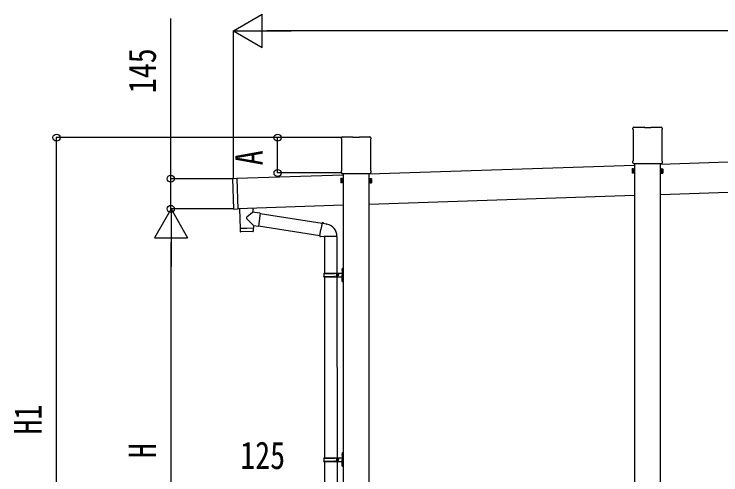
# Model space of a CAD drawing. Units: millimetres, scale not verified. Extents: x -16820 to 16820, y -11880 to 11880.
# Drawn here: x -8830 to -5435, y -1962 to 253 of the extents above; entities that cross this region are included whole.
import ezdxf
from ezdxf.enums import TextEntityAlignment as Align

# ---------------------------------------------------------------- set-up
doc = ezdxf.new("R2010")
doc.units = ezdxf.units.MM
doc.header["$LTSCALE"] = 50
for name, color, linetype in [('0-5_YKK_13', 4, 'Continuous'), ('0-6_YKK_A1', 4, 'Continuous'), ('0-7_YKK_D', 6, 'Continuous')]:
    doc.layers.add(name, color=color, linetype=linetype)
doc.styles.add('ＭＳ ゴシック', font='')
doc.styles.get('ＭＳ ゴシック').set_extended_font_data('MS Gothic')

msp = doc.modelspace()

# ---------------------------------------------------------------- linework, layer by layer
at = {"layer": '0-5_YKK_13'}
for p, q in [((-5857.62, -300.1), (-5857.62, -295.15)), ((-5855.83, -303.56), (-5855.83, -303.56)), ((-5855.62, -303.97), (-5855.62, -303.97)), ((-5855.62, -450.72), (-5855.62, -303.97)), ((-5853.37, -290.9), (-5803.37, -290.9)), ((-5802.87, -293.9), (-5802.87, -291.4)), ((-5771.87, -293.9), (-5802.87, -293.9)), ((-5771.87, -291.4), (-5771.87, -293.9)), ((-5771.37, -290.9), (-5721.37, -290.9)), ((-5719.12, -303.97), (-5719.12, -303.97)), ((-5719.12, -303.97), (-5719.12, -450.72)), ((-5718.91, -303.56), (-5718.91, -303.56)), ((-5717.12, -295.15), (-5717.12, -300.1)), ((-7253.37, -337.52), (-7203.37, -337.52)), ((-7202.87, -340.52), (-7202.87, -338.02)), ((-7171.87, -338.02), (-7171.87, -340.52)), ((-7171.37, -337.52), (-7121.37, -337.52)), ((-7257.62, -346.72), (-7257.62, -341.77)), ((-7255.83, -350.19), (-7255.83, -350.19)), ((-7255.62, -350.6), (-7255.62, -350.6)), ((-7255.62, -497.35), (-7255.62, -350.6)), ((-7171.87, -340.52), (-7202.87, -340.52)), ((-7119.12, -350.6), (-7119.12, -350.6)), ((-7119.12, -350.6), (-7119.12, -497.35)), ((-7118.91, -350.19), (-7118.91, -350.19)), ((-7117.12, -341.77), (-7117.12, -346.72)), ((-5857.62, -462.6), (-5857.62, -454.6)), ((-5855.92, -466), (-5855.92, -465.99)), ((-5855.83, -451.13), (-5855.83, -451.13)), ((-5855.62, -450.72), (-5855.62, -450.72)), ((-5855.46, -466.1), (-5719.28, -466.1)), ((-5719.12, -450.72), (-5719.12, -450.72)), ((-5718.91, -451.13), (-5718.91, -451.13)), ((-5717.12, -454.6), (-5717.12, -462.6)), ((-7257.62, -509.22), (-7257.62, -501.22)), ((-7255.83, -497.76), (-7255.83, -497.76)), ((-7255.62, -497.35), (-7255.62, -497.35)), ((-7119.12, -497.35), (-7119.12, -497.35)), ((-7118.91, -497.76), (-7118.91, -497.76)), ((-7117.12, -501.22), (-7117.12, -509.22)), ((-7775.32, -685.6), (-7780.25, -537.68)), ((-7779.76, -537.16), (-7760.77, -536.53)), ((-7760.26, -537.01), (-7755.33, -684.93)), ((-7255.92, -512.62), (-7255.92, -512.62)), ((-7255.46, -512.72), (-7119.28, -512.72)), ((-7755.81, -685.45), (-7774.8, -686.08)), ((-7684, -680.55), (-7683.39, -698.73)), ((-7647.79, -703.8), (-7656.76, -766.86)), ((-7648.05, -705.62), (-7351.24, -752.88)), ((-7681.24, -763.38), (-7712.73, -730.87)), ((-7744.77, -778.52), (-7744.1, -791.56)), ((-7740.3, -777.37), (-7740.25, -778.37)), ((-7685.33, -775.54), (-7685.32, -776.54)), ((-7681.24, -763.38), (-7656.76, -766.86)), ((-7681.24, -763.38), (-7680.84, -775.39)), ((-7656.5, -765.03), (-7361.66, -811.98)), ((-7350.92, -751.06), (-7356.45, -782.43)), ((-7350.92, -751.06), (-7349.78, -749.08)), ((-7349.78, -749.08), (-7346.22, -749.71)), ((-7346.22, -749.71), (-7345.8, -752.06)), ((-7331.29, -754.88), (-7329.6, -756.51)), ((-7329.6, -756.51), (-7327.48, -756.96)), ((-7683.5, -792.49), (-7741.01, -794.41)), ((-7361.98, -813.79), (-7356.45, -782.43)), ((-7361.98, -813.79), (-7361.59, -816.05)), ((-7361.98, -813.79), (-7356.83, -814.61)), ((-7358.02, -816.67), (-7356.83, -814.61)), ((-7356.83, -814.61), (-7342.23, -816.92)), ((-7361.59, -816.05), (-7358.02, -816.67)), ((-7342.23, -816.92), (-7340.02, -815.94)), ((-7279.72, -816.33), (-7340.91, -816.33)), ((-7339.87, -816.33), (-7339.87, -992.26)), ((-7279.87, -816.33), (-7279.87, -992.26)), ((-7256.17, -975.11), (-7254.13, -976.1)), ((-7254.9, -973.1), (-7254.27, -973.1)), ((-7254.9, -973.1), (-7254.9, -981.4)), ((-7254.9, -981.4), (-7254.27, -981.4)), ((-7254.27, -973.1), (-7254.27, -981.4)), ((-7254.27, -973.1), (-7253.87, -973.5)), ((-7254.27, -981.4), (-7253.87, -981)), ((-7254.13, -976.1), (-7253.52, -977.25)), ((-7253.87, -969.26), (-7250.87, -967.76)), ((-7253.87, -969.26), (-7253.87, -1001.26)), ((-7253.87, -973.5), (-7253.87, -981)), ((-7250.87, -967.76), (-7250.87, -1001.26)), ((-7250.87, -967.76), (-7249.87, -967.76)), ((-7249.87, -967.76), (-7249.87, -1001.26)), ((-7342.87, -994.26), (-7292.54, -994.26)), ((-7342.87, -1008.26), (-7292.54, -1008.26)), ((-7341.87, -992.26), (-7255.87, -992.26)), ((-7341.87, -992.26), (-7341.87, -994.26)), ((-7341.87, -1010.26), (-7341.87, -1008.26)), ((-7341.87, -1010.26), (-7255.87, -1010.26)), ((-7339.87, -1010.26), (-7338.87, -1879.74)), ((-7282.87, -992.26), (-7282.87, -996.76)), ((-7282.87, -996.76), (-7280.87, -996.76)), ((-7282.87, -1010.26), (-7282.87, -1005.76)), ((-7282.87, -1005.76), (-7280.87, -1005.76)), ((-7280.87, -996.76), (-7280.87, -1001.26)), ((-7280.87, -1005.76), (-7280.87, -1001.26)), ((-7279.87, -1010.26), (-7278.87, -1879.74)), ((-7274.87, -992.26), (-7274.87, -1001.26)), ((-7274.87, -996.76), (-7271.87, -996.76)), ((-7274.87, -1010.26), (-7274.87, -1001.26)), ((-7274.87, -1005.76), (-7271.87, -1005.76)), ((-7271.87, -996.76), (-7271.87, -1001.26)), ((-7271.87, -1005.76), (-7271.87, -1001.26)), ((-7253.87, -1033.26), (-7253.87, -1001.26)), ((-7250.87, -1034.76), (-7250.87, -1001.26)), ((-7249.87, -1034.76), (-7249.87, -1001.26)), ((-7256.17, -1023.11), (-7254.13, -1024.1)), ((-7254.9, -1021.1), (-7254.27, -1021.1)), ((-7254.9, -1021.1), (-7254.9, -1029.4)), ((-7254.9, -1029.4), (-7254.27, -1029.4)), ((-7254.27, -1021.1), (-7254.27, -1029.4)), ((-7254.27, -1021.1), (-7253.87, -1021.5)), ((-7254.27, -1029.4), (-7253.87, -1029)), ((-7254.13, -1024.1), (-7253.52, -1025.25)), ((-7253.87, -1021.5), (-7253.87, -1029)), ((-7253.87, -1033.26), (-7250.87, -1034.76)), ((-7250.87, -1034.76), (-7249.87, -1034.76)), ((-7256.17, -1862.6), (-7254.13, -1863.59)), ((-7254.9, -1860.59), (-7254.27, -1860.59)), ((-7254.9, -1860.59), (-7254.9, -1868.89)), ((-7254.27, -1860.59), (-7254.27, -1868.89)), ((-7254.27, -1860.59), (-7253.87, -1860.99)), ((-7254.13, -1863.59), (-7253.52, -1864.74)), ((-7253.87, -1856.74), (-7250.87, -1855.24)), ((-7253.87, -1856.74), (-7253.87, -1888.74)), ((-7253.87, -1860.99), (-7253.87, -1868.49)), ((-7250.87, -1855.24), (-7250.87, -1888.74)), ((-7250.87, -1855.24), (-7249.87, -1855.24)), ((-7249.87, -1855.24), (-7249.87, -1888.74)), ((-7342.87, -1881.74), (-7292.54, -1881.74)), ((-7342.87, -1895.74), (-7292.54, -1895.74)), ((-7341.87, -1879.74), (-7255.87, -1879.74)), ((-7341.87, -1879.74), (-7341.87, -1881.74)), ((-7341.87, -1897.74), (-7341.87, -1895.74)), ((-7341.87, -1897.74), (-7255.87, -1897.74)), ((-7338.87, -1897.74), (-7338.87, -2774.48)), ((-7282.87, -1879.74), (-7282.87, -1884.24)), ((-7282.87, -1884.24), (-7280.87, -1884.24)), ((-7282.87, -1897.74), (-7282.87, -1893.24)), ((-7282.87, -1893.24), (-7280.87, -1893.24)), ((-7280.87, -1884.24), (-7280.87, -1888.74)), ((-7280.87, -1893.24), (-7280.87, -1888.74)), ((-7278.87, -1897.74), (-7278.87, -2774.48)), ((-7274.87, -1879.74), (-7274.87, -1888.74)), ((-7274.87, -1884.24), (-7271.87, -1884.24)), ((-7274.87, -1897.74), (-7274.87, -1888.74)), ((-7274.87, -1893.24), (-7271.87, -1893.24)), ((-7271.87, -1884.24), (-7271.87, -1888.74)), ((-7271.87, -1893.24), (-7271.87, -1888.74)), ((-7254.9, -1868.89), (-7254.27, -1868.89)), ((-7254.27, -1868.89), (-7253.87, -1868.49)), ((-7253.87, -1920.74), (-7253.87, -1888.74)), ((-7250.87, -1922.24), (-7250.87, -1888.74)), ((-7249.87, -1922.24), (-7249.87, -1888.74)), ((-7256.17, -1910.6), (-7254.13, -1911.59)), ((-7254.9, -1908.59), (-7254.27, -1908.59)), ((-7254.9, -1908.59), (-7254.9, -1916.89)), ((-7254.9, -1916.89), (-7254.27, -1916.89)), ((-7254.27, -1908.59), (-7254.27, -1916.89)), ((-7254.27, -1908.59), (-7253.87, -1908.99)), ((-7254.27, -1916.89), (-7253.87, -1916.49)), ((-7254.13, -1911.59), (-7253.52, -1912.74)), ((-7253.87, -1908.99), (-7253.87, -1916.49)), ((-7253.87, -1920.74), (-7250.87, -1922.24)), ((-7250.87, -1922.24), (-7249.87, -1922.24))]:
    msp.add_line(p, q, dxfattribs=at)
for points in [[(-5855.81, -466.06), (-5855.87, -466.03), (-5855.92, -466)], [(-5855.64, -466.09), (-5855.8, -466.06), (-5855.81, -466.06)], [(-5855.75, -466), (-5855.62, -466.07), (-5855.46, -466.1)], [(-5855.46, -466.1), (-5855.62, -466.1), (-5855.62, -466.1), (-5855.64, -466.09)], [(-5719.1, -466.09), (-5719.12, -466.1), (-5719.12, -466.1), (-5719.28, -466.1)], [(-5718.93, -466.06), (-5719.09, -466.09), (-5719.1, -466.09)], [(-5718.82, -465.99), (-5718.82, -466), (-5718.93, -466.06)], [(-7255.81, -512.69), (-7255.87, -512.66), (-7255.92, -512.62)], [(-7255.64, -512.72), (-7255.8, -512.69), (-7255.81, -512.69)], [(-7255.75, -512.63), (-7255.62, -512.7), (-7255.46, -512.72)], [(-7255.46, -512.72), (-7255.62, -512.72), (-7255.62, -512.72), (-7255.64, -512.72)], [(-7119.1, -512.72), (-7119.12, -512.72), (-7119.12, -512.72), (-7119.28, -512.72)], [(-7118.93, -512.69), (-7119.09, -512.72), (-7119.1, -512.72)], [(-7118.82, -512.62), (-7118.82, -512.62), (-7118.93, -512.69)], [(-7747.96, -682.68), (-7744.8, -777.52), (-7680.84, -775.39)], [(-7683.39, -698.73), (-7685.48, -700.5), (-7712.7, -723.54)], [(-7647.79, -703.8), (-7673.71, -700.11), (-7683.39, -698.73)], [(-7680.6, -789.44), (-7680.8, -776.39), (-7744.77, -778.52)], [(-7350.92, -751.06), (-7345.8, -752.06), (-7331.29, -754.88)], [(-7256.17, -979.4), (-7254.13, -978.4), (-7253.52, -977.25)], [(-7256.17, -1027.4), (-7254.13, -1026.4), (-7253.52, -1025.25)], [(-7256.17, -1866.89), (-7254.13, -1865.89), (-7253.52, -1864.74)], [(-7256.17, -1914.89), (-7254.13, -1913.89), (-7253.52, -1912.74)]]:
    msp.add_lwpolyline(points, dxfattribs=at)
for centre, radius, start, end in [((-5853.37, -295.15), 4.25, 90, 180), ((-5853.37, -300.1), 4.25, 180, 234.62358), ((-5856.12, -303.97), 0.5, 0.0463, 54.58271), ((-5721.37, -295.15), 4.25, 0, 90), ((-5718.62, -303.97), 0.5, 125.41729, 179.9537), ((-5721.37, -300.1), 4.25, 305.37642, 0), ((-7253.37, -341.77), 4.25, 90, 180), ((-7121.37, -341.77), 4.25, 0, 90), ((-7253.37, -346.72), 4.25, 180, 234.62358), ((-7256.12, -350.6), 0.5, 0.0463, 54.58271), ((-7118.62, -350.6), 0.5, 125.41729, 179.9537), ((-7121.37, -346.72), 4.25, 305.37642, 0), ((-5853.37, -454.6), 4.25, 125.37642, 180), ((-5853.37, -462.6), 4.25, 180, 233.11111), ((-5856.12, -450.72), 0.5, 305.41588, 359.95511), ((-5718.62, -450.72), 0.5, 180.04713, 234.58188), ((-5721.37, -454.6), 4.25, 0, 54.62358), ((-5721.37, -462.6), 4.25, 306.88889, 0), ((-7253.37, -501.22), 4.25, 125.37642, 180), ((-7253.37, -509.22), 4.25, 180, 233.11111), ((-7256.12, -497.35), 0.5, 305.41588, 359.95511), ((-7118.62, -497.35), 0.5, 180.04713, 234.58188), ((-7121.37, -501.22), 4.25, 0, 54.62358), ((-7121.37, -509.22), 4.25, 306.88889, 0), ((-7779.75, -537.66), 0.5, 91.90882, 181.90882), ((-7760.76, -537.03), 0.5, 1.90882, 91.90882), ((-7774.82, -685.58), 0.5, 181.90882, 271.90882), ((-7755.83, -684.95), 0.5, 271.90882, 1.90882), ((-7709.31, -727.22), 5, 132.56466, 226.88314), ((-7340.02, -815.94), 60.3, 359.62495, 78), ((-7741.11, -791.41), 3, 182.90915, 271.95747), ((-7683.6, -789.49), 3, 271.90915, 0.90915), ((-7250.57, -977.25), 6, 136.21765, 223.78235), ((-7294.12, -1001.26), 49.25, 171.82876, 180.00002), ((-7294.12, -1001.26), 49.25, 180.00002, 188.17127), ((-7292.54, -992.26), 2, 270, 359.99998), ((-7292.54, -1010.26), 2, 0.00005, 90.00004), ((-7255.87, -990.26), 2, 270, 359.99998), ((-7255.87, -1012.26), 2, 0.00005, 90.00004), ((-7250.57, -1025.25), 6, 136.21765, 223.78235), ((-7250.57, -1864.74), 6, 136.21765, 223.78235), ((-7294.12, -1888.74), 49.25, 171.82876, 180.00002), ((-7294.12, -1888.74), 49.25, 180.00002, 188.17127), ((-7292.54, -1879.74), 2, 270, 359.99998), ((-7292.54, -1897.74), 2, 0.00005, 90.00004), ((-7255.87, -1877.74), 2, 270, 359.99998), ((-7255.87, -1899.74), 2, 0.00005, 90.00004), ((-7250.57, -1912.74), 6, 136.21765, 223.78235)]:
    msp.add_arc(centre, radius, start, end, dxfattribs=at)
for centre, major_axis, ratio, start_param, end_param in [((-5803.31, -291.33), (0.481, -0.181), 0.828259, 1.9947436, 1.996569), ((-5803.37, -291.4), (0.354, 0.354), 0.999467, 5.4996506, 7.06672), ((-5803.31, -291.33), (-0.181, 0.481), 0.828259, 4.2866163, 4.2884417), ((-5771.37, -291.4), (-0.354, 0.354), 0.999467, 5.4996506, 7.06672), ((-5771.43, -291.33), (0.181, 0.481), 0.828259, 1.9947436, 1.996569), ((-5771.43, -291.33), (0.481, 0.181), 0.828259, 1.1450236, 1.146849), ((-7203.31, -337.96), (0.481, -0.181), 0.828259, 1.9947436, 1.996569), ((-7203.37, -338.02), (0.354, 0.354), 0.999467, 5.4996506, 7.06672), ((-7203.31, -337.96), (-0.181, 0.481), 0.828259, 4.2866163, 4.2884417), ((-7171.37, -338.02), (-0.354, 0.354), 0.999467, 5.4996506, 7.06672), ((-7171.43, -337.96), (0.181, 0.481), 0.828259, 1.9947436, 1.996569), ((-7171.43, -337.96), (0.481, 0.181), 0.828259, 1.1450236, 1.146849)]:
    msp.add_ellipse(centre, major_axis=major_axis, ratio=ratio, start_param=start_param, end_param=end_param, dxfattribs=at)
at = {"layer": '0-6_YKK_A1'}
for p, q in [((-4449.87, -427.72), (-5724.87, -470.21)), ((-5849.87, -474.38), (-7124.87, -516.87)), ((-5849.87, -466.1), (-5849.87, -3483.48)), ((-5724.87, -3483.48), (-5724.87, -466.1)), ((-5861.37, -492.9), (-5860.61, -491.58)), ((-5861.37, -492.9), (-5861.37, -509.9)), ((-5854.37, -496.49), (-5860.61, -496.49)), ((-5854.37, -506.3), (-5860.61, -506.3)), ((-5720.37, -496.49), (-5714.13, -496.49)), ((-5720.37, -506.3), (-5714.13, -506.3)), ((-5713.37, -492.9), (-5714.13, -491.58)), ((-5713.37, -492.9), (-5713.37, -509.9)), ((-7249.87, -521), (-7760.23, -538.01)), ((-7261.37, -539.52), (-7260.61, -538.21)), ((-7261.37, -539.52), (-7261.37, -556.52)), ((-7254.37, -543.12), (-7260.61, -543.12)), ((-7249.87, -512.72), (-7249.87, -3483.48)), ((-7124.87, -3483.48), (-7124.87, -512.72)), ((-7120.37, -543.12), (-7114.13, -543.12)), ((-7113.37, -539.52), (-7114.13, -538.21)), ((-7113.37, -539.52), (-7113.37, -556.52)), ((-5861.37, -509.9), (-5860.61, -511.21)), ((-5854.37, -511.21), (-5860.61, -511.21)), ((-5851.87, -510.6), (-5854.37, -510.6)), ((-5722.87, -510.6), (-5720.37, -510.6)), ((-5720.37, -511.21), (-5714.13, -511.21)), ((-5713.37, -509.9), (-5714.13, -511.21)), ((-7261.37, -556.52), (-7260.61, -557.84)), ((-7254.37, -552.93), (-7260.61, -552.93)), ((-7254.37, -557.84), (-7260.61, -557.84)), ((-7251.87, -557.22), (-7254.37, -557.22)), ((-7122.87, -557.22), (-7120.37, -557.22)), ((-7120.37, -552.93), (-7114.13, -552.93)), ((-7120.37, -557.84), (-7114.13, -557.84)), ((-7113.37, -556.52), (-7114.13, -557.84)), ((-4449.87, -572.8), (-5724.87, -615.29)), ((-5849.87, -619.46), (-7124.87, -661.95)), ((-7249.87, -666.11), (-7755.39, -682.96))]:
    msp.add_line(p, q, dxfattribs=at)
for points in [[(-5854.37, -511.21), (-5854.37, -491.58), (-5860.61, -491.58)], [(-5854.37, -510.6), (-5854.37, -492.2), (-5851.87, -492.2)], [(-5720.37, -510.6), (-5720.37, -492.2), (-5722.87, -492.2)], [(-5720.37, -511.21), (-5720.37, -491.58), (-5714.13, -491.58)], [(-7254.37, -557.84), (-7254.37, -538.21), (-7260.61, -538.21)], [(-7254.37, -557.22), (-7254.37, -538.82), (-7251.87, -538.82)], [(-7120.37, -557.22), (-7120.37, -538.82), (-7122.87, -538.82)], [(-7120.37, -557.84), (-7120.37, -538.21), (-7114.13, -538.21)]]:
    msp.add_lwpolyline(points, dxfattribs=at)
for points in [[(-5851.87, -511.9), (-5851.87, -490.9), (-5849.87, -490.9), (-5849.87, -511.9)], [(-5722.87, -511.9), (-5722.87, -490.9), (-5724.87, -490.9), (-5724.87, -511.9)], [(-7251.87, -558.52), (-7251.87, -537.52), (-7249.87, -537.52), (-7249.87, -558.52)], [(-7122.87, -558.52), (-7122.87, -537.52), (-7124.87, -537.52), (-7124.87, -558.52)]]:
    msp.add_lwpolyline(points, close=True, dxfattribs=at)
for centre, radius, start, end in [((-5857.03, -494.03), 4.34, 145.61575, 214.38425), ((-5857.03, -508.76), 4.34, 145.61575, 214.38425), ((-5845.13, -501.4), 16.24, 162.41205, 197.58795), ((-5717.72, -494.03), 4.34, 325.61575, 34.38425), ((-5729.61, -501.4), 16.24, 342.41205, 17.58795), ((-5717.72, -508.76), 4.34, 325.61575, 34.38425), ((-7257.03, -540.66), 4.34, 145.61575, 214.38425), ((-7245.13, -548.02), 16.24, 162.41205, 197.58795), ((-7117.72, -540.66), 4.34, 325.61575, 34.38425), ((-7129.61, -548.02), 16.24, 342.41205, 17.58795), ((-7257.03, -555.38), 4.34, 145.61575, 214.38425), ((-7117.72, -555.38), 4.34, 325.61575, 34.38425)]:
    msp.add_arc(centre, radius, start, end, dxfattribs=at)
at = {"layer": '0-7_YKK_D'}
for p, q in [((-7776.88, 172.59), (-7638.32, 252.59)), ((-7638.32, 92.59), (-7638.32, 252.59)), ((-7776.88, -538.58), (-7776.88, 173.59)), ((-7776.88, 172.59), (-7638.32, 92.59)), ((-7776.88, 172.59), (-7499.75, 172.59)), ((-2505.11, 172.59), (-7616.88, 172.59)), ((-7254.37, -341.02), (-8627.88, -341.02)), ((-8626.88, -2983.48), (-8626.88, -341.02)), ((-7254.37, -341.02), (-7565.83, -341.02)), ((-7564.83, -511.02), (-7564.83, -341.02)), ((-7776.92, -538.53), (-8078.88, -538.53)), ((-7254.37, -511.02), (-7565.83, -511.02)), ((-8076.88, -683.48), (-8156.88, -822.04)), ((-7773.79, -683.48), (-8078.88, -683.48)), ((-7772.79, -683.48), (-8077.88, -683.48)), ((-8076.88, -683.48), (-7996.88, -822.04)), ((-8076.88, -683.48), (-8076.88, -960.61)), ((-8156.88, -822.04), (-7996.88, -822.04)), ((-8076.88, -2823.48), (-8076.88, -843.48))]:
    msp.add_line(p, q, dxfattribs=at)
msp.add_lwpolyline([(-8077.88, -683.48), (-8077.88, -538.53), (-8077.88, 231)], dxfattribs=at)
for centre in [(-8626.88, -341.02), (-7564.83, -341.02), (-7564.83, -511.02), (-8077.88, -538.53), (-8077.88, -683.48)]:
    msp.add_circle(centre, 17, dxfattribs=at)

# ---------------------------------------------------------------- texts
at = {"layer": '0-7_YKK_D', "style": 'ＭＳ ゴシック', "width": 0.8}
for s, p in [('145', (-8109.88, -127.4)), ('A', (-7596.83, -474.02)), ('H1', (-8658.88, -1767.85)), ('H', (-8108.88, -1881.48))]:
    msp.add_text(s, height=132, rotation=90, dxfattribs=at).set_placement(p, align=Align.BOTTOM_LEFT)
msp.add_text('125', height=132, dxfattribs=at).set_placement((-7744.27, -1973.21), align=Align.BOTTOM_LEFT)

doc.saveas('drawing.dxf')
